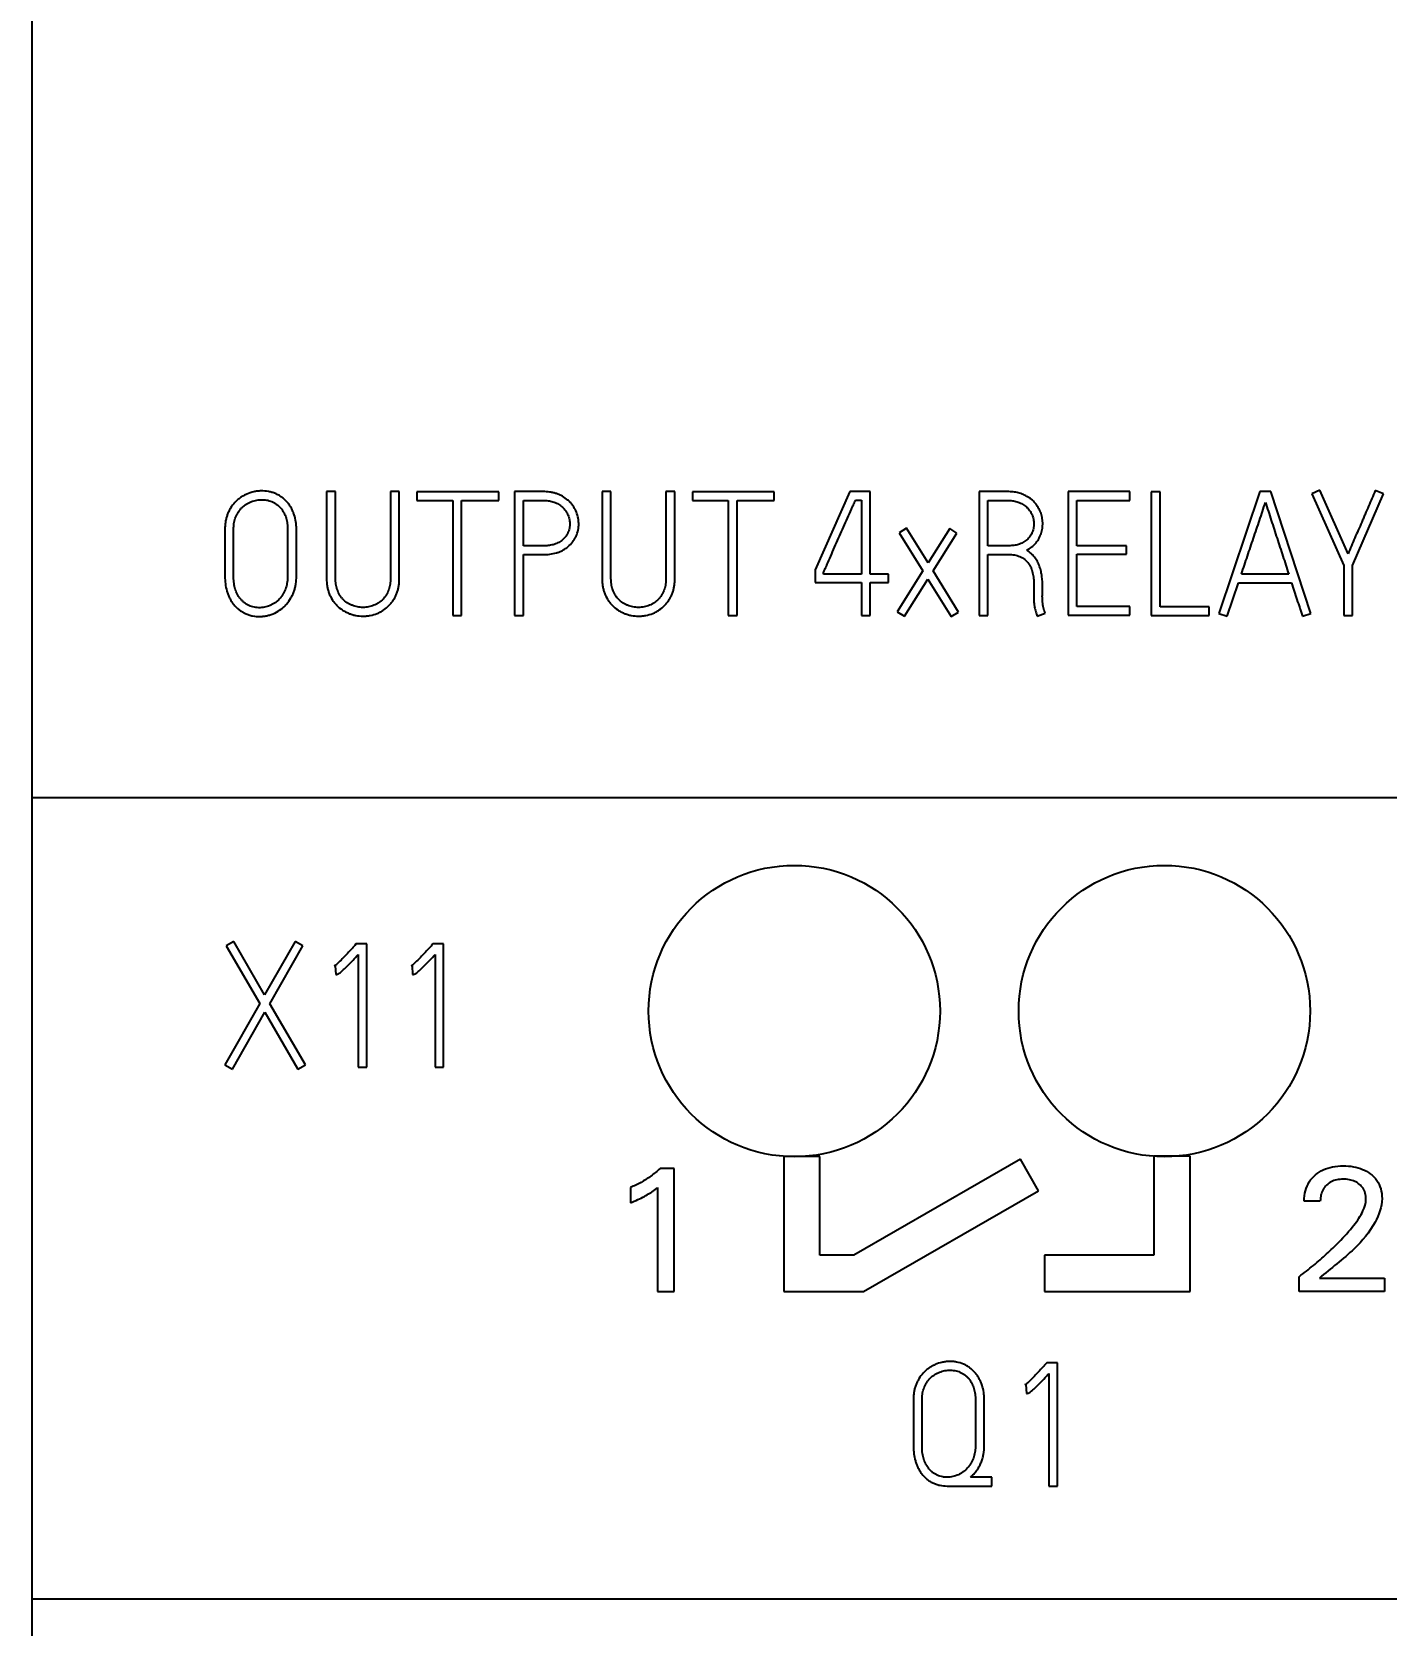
# Model space of a CAD drawing. Extents: x 0 to 420, y 0 to 297.
# Drawn here: x 90.2 to 108.78, y 144.43 to 166.3 of the extents above; entities that cross this region are included whole.
import ezdxf

# ---------------------------------------------------------------- set-up
doc = ezdxf.new("R2010")
doc.units = 0
doc.header["$LTSCALE"] = 23.1
for name, color, linetype in [('10000_FRONT', 7, 'CONTINUOUS'), ('10100_DIM_FRONT', 7, 'CONTINUOUS'), ('10500_FRONT_LABELING', 7, 'CONTINUOUS')]:
    doc.layers.add(name, color=color, linetype=linetype)
doc.styles.get("Standard").update_dxf_attribs({"font": 'txt', "width": 0.8})
doc.dimstyles.new('DIMSTYLE_1', dxfattribs={"dimtxt": 3.5, "dimasz": 3.5, "dimexe": 0.18, "dimexo": 0.0625, "dimgap": 0.09, "dimtad": 1, "dimtxsty": 'STANDARD', "dimcen": 0.09, "dimazin": 3, "dimtp": 0.05, "dimtm": 0.05, "dimtfac": 1, "dimtofl": 0, "dimtmove": 0, "dimatfit": 3, "dimtolj": 1})

# ---------------------------------------------------------------- blocks, each defined once
blk = doc.blocks.new('*D0')
at = {"layer": '10100_DIM_FRONT', "linetype": 'CONTINUOUS'}
for p, q in [((90.196102, 150.275846), (90.196102, 130.275438)), ((161.696102, 150.275846), (161.696102, 130.275438)), ((90.196102, 132.275438), (125.946102, 132.275438)), ((161.696102, 132.275438), (125.946102, 132.275438))]:
    blk.add_line(p, q, dxfattribs=at)
for points in [[(93.696102, 132.775438), (90.196102, 132.275438), (93.696102, 131.775438)], [(158.196102, 131.775438), (161.696102, 132.275438), (158.196102, 132.775438)]]:
    blk.add_solid(points, dxfattribs=at)
at = {"layer": '10100_DIM_FRONT', "linetype": 'CONTINUOUS', "width": 0.660714}
blk.add_text('71,5', height=3.5, dxfattribs=at).set_placement((122.502287, 133.150438))

msp = doc.modelspace()

# ---------------------------------------------------------------- linework, layer by layer
at = {"layer": '10000_FRONT', "color": 7, "linetype": 'CONTINUOUS'}
for p, q in [((90.196, 234.789), (90.196, 144.789)), ((90.196, 155.789), (161.696, 155.789)), ((100.517, 150.861), (100.517, 149.008)), ((101.013, 150.861), (100.517, 150.861)), ((101.013, 149.509), (101.013, 150.861)), ((103.764, 150.826), (101.479, 149.509)), ((104.014, 150.393), (103.764, 150.826)), ((105.594, 150.868), (105.594, 149.508)), ((106.094, 150.868), (105.594, 150.868)), ((106.094, 149.008), (106.094, 150.868)), ((101.612, 149.008), (104.014, 150.393)), ((101.479, 149.509), (101.013, 149.509)), ((104.095, 149.508), (104.095, 149.008)), ((105.594, 149.508), (104.095, 149.508)), ((100.517, 149.008), (101.612, 149.008)), ((104.095, 149.008), (106.094, 149.008)), ((90.196, 144.789), (161.696, 144.789))]:
    msp.add_line(p, q, dxfattribs=at)
for centre in [(100.661, 152.859), (105.741, 152.859)]:
    msp.add_circle(centre, 2, dxfattribs=at)
at = {"layer": '10500_FRONT_LABELING', "color": 7, "linetype": 'CONTINUOUS'}
for p, q in [((94.242, 159.992), (94.242, 158.794)), ((94.363, 159.992), (94.242, 159.992)), ((94.363, 158.794), (94.363, 159.992)), ((95.118, 159.992), (95.118, 158.794)), ((95.239, 159.992), (95.118, 159.992)), ((95.239, 158.794), (95.239, 159.992)), ((95.482, 159.987), (95.482, 159.867)), ((96.604, 159.987), (95.482, 159.987)), ((96.604, 159.867), (96.604, 159.987)), ((96.821, 159.989), (96.821, 158.289)), ((97.216, 159.989), (96.821, 159.989)), ((98.023, 159.992), (98.023, 158.794)), ((98.145, 159.992), (98.023, 159.992)), ((98.145, 158.794), (98.145, 159.992)), ((98.9, 159.992), (98.9, 158.794)), ((99.021, 159.992), (98.9, 159.992)), ((99.021, 158.794), (99.021, 159.992)), ((99.264, 159.987), (99.264, 159.867)), ((100.386, 159.987), (99.264, 159.987)), ((100.386, 159.867), (100.386, 159.987)), ((101.422, 159.989), (100.946, 158.914)), ((101.703, 159.989), (101.422, 159.989)), ((101.703, 158.858), (101.703, 159.989)), ((103.198, 159.989), (103.198, 158.289)), ((103.589, 159.989), (103.198, 159.989)), ((104.419, 159.989), (104.419, 158.294)), ((105.266, 159.989), (104.419, 159.989)), ((105.266, 159.869), (105.266, 159.989)), ((105.56, 159.987), (105.56, 158.289)), ((105.681, 159.987), (105.56, 159.987)), ((105.681, 158.41), (105.681, 159.987)), ((107.053, 159.992), (106.489, 158.315)), ((107.204, 159.992), (107.053, 159.992)), ((107.753, 158.315), (107.204, 159.992)), ((107.875, 160.008), (107.766, 159.959)), ((107.766, 159.959), (108.202, 158.976)), ((108.261, 159.136), (107.875, 160.008)), ((108.323, 158.976), (108.747, 159.959)), ((108.747, 159.959), (108.636, 160.006)), ((95.482, 159.867), (95.973, 159.867)), ((95.973, 159.867), (95.973, 158.289)), ((96.094, 158.289), (96.094, 159.867)), ((96.094, 159.867), (96.604, 159.867)), ((96.942, 159.244), (96.942, 159.869)), ((96.942, 159.869), (97.216, 159.869)), ((99.264, 159.867), (99.755, 159.867)), ((99.755, 159.867), (99.755, 158.289)), ((99.876, 158.289), (99.876, 159.867)), ((99.876, 159.867), (100.386, 159.867)), ((101.5, 159.872), (101.583, 159.872)), ((101.583, 159.872), (101.583, 158.858)), ((103.318, 159.247), (103.318, 159.869)), ((103.318, 159.869), (103.589, 159.869)), ((104.537, 159.247), (104.537, 159.869)), ((104.537, 159.869), (105.266, 159.869)), ((92.846, 159.475), (92.846, 158.827)), ((92.965, 158.827), (92.965, 159.475)), ((93.706, 159.475), (93.706, 158.827)), ((93.827, 158.827), (93.827, 159.475)), ((102.203, 159.487), (102.101, 159.424)), ((102.498, 159.013), (102.203, 159.487)), ((102.795, 159.483), (102.498, 159.013)), ((102.894, 159.419), (102.795, 159.483)), ((97.216, 159.244), (96.942, 159.244)), ((102.101, 159.424), (102.427, 158.902)), ((102.566, 158.902), (102.894, 159.419)), ((103.608, 159.247), (103.318, 159.247)), ((105.221, 159.247), (104.537, 159.247)), ((105.221, 159.129), (105.221, 159.247)), ((96.942, 158.289), (96.942, 159.124)), ((96.942, 159.124), (97.216, 159.124)), ((103.318, 158.289), (103.318, 159.126)), ((103.318, 159.126), (103.603, 159.126)), ((104.537, 158.412), (104.537, 159.129)), ((104.537, 159.129), (105.221, 159.129)), ((100.946, 158.914), (100.946, 158.74)), ((101.064, 158.858), (101.064, 158.888)), ((101.583, 158.858), (101.064, 158.858)), ((101.953, 158.858), (101.703, 158.858)), ((101.953, 158.74), (101.953, 158.858)), ((102.427, 158.902), (102.073, 158.341)), ((102.175, 158.278), (102.495, 158.789)), ((102.495, 158.789), (102.816, 158.273)), ((102.917, 158.334), (102.566, 158.902)), ((107.447, 158.858), (106.798, 158.858)), ((108.202, 158.976), (108.202, 158.287)), ((108.323, 158.287), (108.323, 158.976)), ((100.946, 158.74), (101.583, 158.74)), ((101.583, 158.74), (101.583, 158.289)), ((101.703, 158.289), (101.703, 158.74)), ((101.703, 158.74), (101.953, 158.74)), ((103.95, 158.702), (103.95, 158.554)), ((104.068, 158.631), (104.068, 158.678)), ((106.603, 158.278), (106.758, 158.737)), ((106.758, 158.737), (107.487, 158.737)), ((103.95, 158.554), (103.948, 158.532)), ((105.266, 158.412), (104.537, 158.412)), ((105.266, 158.294), (105.266, 158.412)), ((106.355, 158.41), (105.681, 158.41)), ((106.355, 158.289), (106.355, 158.41)), ((95.973, 158.289), (96.094, 158.289)), ((96.821, 158.289), (96.942, 158.289)), ((99.755, 158.289), (99.876, 158.289)), ((101.583, 158.289), (101.703, 158.289)), ((102.073, 158.341), (102.175, 158.278)), ((102.816, 158.273), (102.917, 158.334)), ((103.198, 158.289), (103.318, 158.289)), ((103.995, 158.278), (104.106, 158.32)), ((104.419, 158.294), (105.266, 158.294)), ((105.56, 158.289), (106.355, 158.289)), ((106.489, 158.315), (106.603, 158.278)), ((107.638, 158.278), (107.753, 158.315)), ((108.202, 158.287), (108.323, 158.287)), ((92.966, 153.815), (92.865, 153.756)), ((92.865, 153.756), (93.325, 152.962)), ((93.391, 153.08), (92.966, 153.815)), ((93.808, 153.815), (93.391, 153.08)), ((93.461, 152.959), (93.914, 153.756)), ((93.914, 153.756), (93.808, 153.815)), ((94.645, 153.78), (94.629, 153.761)), ((94.794, 153.78), (94.645, 153.78)), ((94.794, 152.087), (94.794, 153.78)), ((95.699, 153.78), (95.683, 153.761)), ((95.848, 153.78), (95.699, 153.78)), ((95.848, 152.087), (95.848, 153.78)), ((94.676, 153.634), (94.676, 152.087)), ((95.73, 153.634), (95.73, 152.087)), ((94.346, 153.476), (94.36, 153.481)), ((94.36, 153.481), (94.367, 153.36)), ((95.4, 153.476), (95.414, 153.481)), ((95.414, 153.481), (95.421, 153.36)), ((93.325, 152.962), (92.846, 152.12)), ((93.95, 152.12), (93.461, 152.959)), ((92.95, 152.061), (93.393, 152.842)), ((93.393, 152.842), (93.846, 152.061)), ((92.846, 152.12), (92.95, 152.061)), ((93.846, 152.061), (93.95, 152.12)), ((94.676, 152.087), (94.794, 152.087)), ((95.73, 152.087), (95.848, 152.087)), ((99.011, 150.699), (98.818, 150.699)), ((99.011, 149.009), (99.011, 150.699)), ((98.411, 150.438), (98.411, 150.226)), ((98.783, 150.437), (98.783, 149.009)), ((107.881, 150.25), (107.66, 150.25)), ((107.591, 149.009), (107.591, 149.212)), ((107.868, 149.194), (108.763, 149.194)), ((108.763, 149.194), (108.763, 149.009)), ((98.783, 149.009), (99.011, 149.009)), ((108.763, 149.009), (107.591, 149.009)), ((104.126, 148.03), (104.109, 148.011)), ((104.274, 148.03), (104.126, 148.03)), ((104.156, 147.884), (104.156, 146.337)), ((104.274, 146.337), (104.274, 148.03)), ((103.826, 147.726), (103.84, 147.731)), ((103.84, 147.731), (103.848, 147.61)), ((102.296, 147.525), (102.296, 146.882)), ((102.414, 146.882), (102.414, 147.525)), ((103.147, 147.525), (103.147, 146.896)), ((103.268, 146.896), (103.268, 147.525)), ((102.758, 146.339), (103.371, 146.339)), ((103.371, 146.46), (103.079, 146.46)), ((103.371, 146.339), (103.371, 146.46)), ((104.156, 146.337), (104.274, 146.337))]:
    msp.add_line(p, q, dxfattribs=at)
for points, knots in [([(93.827, 159.475), (93.827, 159.542), (93.819, 159.608), (93.792, 159.688), (93.787, 159.703), (93.773, 159.734), (93.759, 159.764), (93.741, 159.792), (93.722, 159.819), (93.711, 159.832), (93.689, 159.858), (93.677, 159.869), (93.653, 159.892), (93.64, 159.903), (93.62, 159.918), (93.613, 159.922), (93.599, 159.932), (93.592, 159.936), (93.57, 159.948), (93.555, 159.956), (93.524, 159.969), (93.508, 159.974), (93.476, 159.984), (93.46, 159.988), (93.41, 159.997), (93.376, 159.999), (93.326, 159.998), (93.309, 159.997), (93.276, 159.993), (93.259, 159.99), (93.21, 159.979), (93.178, 159.969), (93.14, 159.952), (93.132, 159.949), (93.117, 159.941), (93.109, 159.937), (93.087, 159.925), (93.073, 159.916), (93.046, 159.897), (93.033, 159.887), (93.014, 159.871), (93.007, 159.865), (92.995, 159.854), (92.989, 159.848), (92.96, 159.817), (92.94, 159.791), (92.914, 159.748), (92.906, 159.734), (92.891, 159.703), (92.884, 159.688), (92.873, 159.657), (92.868, 159.641), (92.86, 159.609), (92.856, 159.592), (92.851, 159.559), (92.849, 159.542), (92.847, 159.509), (92.846, 159.492), (92.846, 159.475)], [0, 0, 0, 0, 0.125, 0.125, 0.15625, 0.15625, 0.1875, 0.21875, 0.21875, 0.25, 0.25, 0.28125, 0.28125, 0.3125, 0.3125, 0.328125, 0.328125, 0.34375, 0.34375, 0.375, 0.375, 0.40625, 0.40625, 0.4375, 0.4375, 0.5, 0.5, 0.53125, 0.53125, 0.5625, 0.5625, 0.625, 0.625, 0.640625, 0.640625, 0.65625, 0.65625, 0.6875, 0.6875, 0.71875, 0.71875, 0.734375, 0.734375, 0.75, 0.75, 0.8125, 0.8125, 0.84375, 0.84375, 0.875, 0.875, 0.90625, 0.90625, 0.9375, 0.9375, 0.96875, 0.96875, 1, 1, 1, 1]), ([(97.216, 159.124), (97.247, 159.124), (97.277, 159.126), (97.337, 159.134), (97.366, 159.14), (97.41, 159.153), (97.425, 159.158), (97.453, 159.17), (97.466, 159.176), (97.493, 159.19), (97.506, 159.198), (97.531, 159.215), (97.544, 159.224), (97.579, 159.253), (97.6, 159.275), (97.628, 159.31), (97.637, 159.323), (97.652, 159.349), (97.659, 159.362), (97.678, 159.404), (97.687, 159.433), (97.7, 159.492), (97.702, 159.523), (97.702, 159.568), (97.701, 159.583), (97.697, 159.613), (97.694, 159.628), (97.684, 159.673), (97.674, 159.701), (97.655, 159.743), (97.648, 159.756), (97.633, 159.782), (97.624, 159.795), (97.606, 159.819), (97.597, 159.831), (97.576, 159.853), (97.565, 159.863), (97.53, 159.893), (97.505, 159.91), (97.466, 159.933), (97.452, 159.939), (97.424, 159.952), (97.41, 159.957), (97.381, 159.967), (97.367, 159.971), (97.337, 159.978), (97.322, 159.981), (97.277, 159.988), (97.247, 159.989), (97.216, 159.989)], [0, 0, 0, 0, 0.0625, 0.0625, 0.125, 0.125, 0.15625, 0.15625, 0.1875, 0.1875, 0.21875, 0.21875, 0.25, 0.25, 0.3125, 0.3125, 0.34375, 0.34375, 0.375, 0.375, 0.4375, 0.4375, 0.5, 0.5, 0.53125, 0.53125, 0.5625, 0.5625, 0.625, 0.625, 0.65625, 0.65625, 0.6875, 0.6875, 0.71875, 0.71875, 0.75, 0.75, 0.8125, 0.8125, 0.84375, 0.84375, 0.875, 0.875, 0.90625, 0.90625, 0.9375, 0.9375, 1, 1, 1, 1]), ([(103.851, 159.185), (103.873, 159.197), (103.894, 159.21), (103.923, 159.232), (103.933, 159.239), (103.951, 159.256), (103.96, 159.265), (103.985, 159.292), (103.999, 159.312), (104.017, 159.343), (104.023, 159.354), (104.034, 159.376), (104.038, 159.388), (104.051, 159.422), (104.058, 159.446), (104.065, 159.482), (104.067, 159.494), (104.069, 159.519), (104.07, 159.531), (104.071, 159.567), (104.069, 159.592), (104.063, 159.628), (104.061, 159.64), (104.055, 159.664), (104.052, 159.676), (104.04, 159.71), (104.031, 159.733), (104.013, 159.765), (104.007, 159.776), (103.994, 159.797), (103.987, 159.807), (103.964, 159.836), (103.948, 159.854), (103.92, 159.878), (103.911, 159.886), (103.891, 159.901), (103.881, 159.908), (103.85, 159.928), (103.828, 159.939), (103.794, 159.953), (103.782, 159.958), (103.759, 159.966), (103.724, 159.976), (103.688, 159.983), (103.639, 159.988), (103.614, 159.989), (103.589, 159.989)], [0, 0, 0, 0, 0.0625, 0.0625, 0.09375, 0.09375, 0.125, 0.125, 0.1875, 0.1875, 0.21875, 0.21875, 0.25, 0.25, 0.3125, 0.3125, 0.34375, 0.34375, 0.375, 0.375, 0.4375, 0.4375, 0.46875, 0.46875, 0.5, 0.5, 0.5625, 0.5625, 0.59375, 0.59375, 0.625, 0.625, 0.6875, 0.6875, 0.71875, 0.71875, 0.75, 0.75, 0.8125, 0.8125, 0.84375, 0.84375, 0.875, 0.9375, 0.9375, 1, 1, 1, 1]), ([(108.636, 160.006), (108.605, 159.933), (108.574, 159.861), (108.527, 159.752), (108.512, 159.716), (108.488, 159.661), (108.481, 159.643), (108.465, 159.607), (108.458, 159.589), (108.434, 159.534), (108.418, 159.498), (108.386, 159.426), (108.37, 159.39), (108.339, 159.317), (108.323, 159.281), (108.292, 159.209), (108.276, 159.173), (108.261, 159.136)], [0, 0, 0, 0, 0.25, 0.25, 0.375, 0.375, 0.4375, 0.4375, 0.5, 0.5, 0.625, 0.625, 0.75, 0.75, 0.875, 0.875, 1, 1, 1, 1]), ([(92.965, 159.475), (92.965, 159.501), (92.967, 159.526), (92.974, 159.576), (92.98, 159.601), (92.993, 159.637), (92.998, 159.649), (93.009, 159.672), (93.015, 159.683), (93.034, 159.716), (93.049, 159.737), (93.075, 159.765), (93.084, 159.774), (93.104, 159.791), (93.114, 159.799), (93.134, 159.814), (93.145, 159.821), (93.167, 159.833), (93.179, 159.839), (93.214, 159.855), (93.239, 159.863), (93.276, 159.871), (93.289, 159.874), (93.315, 159.877), (93.327, 159.878), (93.366, 159.879), (93.391, 159.878), (93.429, 159.871), (93.442, 159.869), (93.467, 159.861), (93.491, 159.853), (93.514, 159.841), (93.536, 159.828), (93.547, 159.821), (93.568, 159.806), (93.577, 159.798), (93.596, 159.78), (93.605, 159.771), (93.631, 159.742), (93.645, 159.721), (93.663, 159.687), (93.669, 159.676), (93.678, 159.652), (93.683, 159.639), (93.693, 159.603), (93.698, 159.578), (93.704, 159.527), (93.706, 159.501), (93.706, 159.475)], [0, 0, 0, 0, 0.0625, 0.0625, 0.125, 0.125, 0.15625, 0.15625, 0.1875, 0.1875, 0.25, 0.25, 0.28125, 0.28125, 0.3125, 0.3125, 0.34375, 0.34375, 0.375, 0.375, 0.4375, 0.4375, 0.46875, 0.46875, 0.5, 0.5, 0.5625, 0.5625, 0.59375, 0.59375, 0.625, 0.65625, 0.65625, 0.6875, 0.6875, 0.71875, 0.71875, 0.75, 0.75, 0.8125, 0.8125, 0.84375, 0.84375, 0.875, 0.875, 0.9375, 0.9375, 1, 1, 1, 1]), ([(97.216, 159.869), (97.239, 159.869), (97.261, 159.868), (97.305, 159.862), (97.327, 159.857), (97.37, 159.843), (97.391, 159.834), (97.42, 159.819), (97.43, 159.813), (97.449, 159.8), (97.458, 159.794), (97.484, 159.772), (97.5, 159.757), (97.52, 159.73), (97.527, 159.721), (97.539, 159.702), (97.544, 159.692), (97.559, 159.662), (97.566, 159.641), (97.574, 159.608), (97.576, 159.597), (97.579, 159.575), (97.58, 159.564), (97.581, 159.542), (97.58, 159.531), (97.578, 159.508), (97.576, 159.497), (97.57, 159.464), (97.563, 159.443), (97.549, 159.412), (97.543, 159.402), (97.531, 159.383), (97.525, 159.374), (97.511, 159.357), (97.503, 159.349), (97.487, 159.334), (97.478, 159.326), (97.451, 159.306), (97.432, 159.294), (97.402, 159.28), (97.392, 159.275), (97.371, 159.267), (97.36, 159.264), (97.328, 159.255), (97.306, 159.251), (97.261, 159.245), (97.239, 159.244), (97.216, 159.244)], [0, 0, 0, 0, 0.0625, 0.0625, 0.125, 0.125, 0.1875, 0.1875, 0.21875, 0.21875, 0.25, 0.25, 0.3125, 0.3125, 0.34375, 0.34375, 0.375, 0.375, 0.4375, 0.4375, 0.46875, 0.46875, 0.5, 0.5, 0.53125, 0.53125, 0.5625, 0.5625, 0.625, 0.625, 0.65625, 0.65625, 0.6875, 0.6875, 0.71875, 0.71875, 0.75, 0.75, 0.8125, 0.8125, 0.84375, 0.84375, 0.875, 0.875, 0.9375, 0.9375, 1, 1, 1, 1]), ([(101.064, 158.888), (101.069, 158.898), (101.073, 158.909), (101.083, 158.929), (101.087, 158.939), (101.101, 158.97), (101.11, 158.99), (101.138, 159.052), (101.156, 159.093), (101.192, 159.175), (101.21, 159.216), (101.247, 159.298), (101.265, 159.338), (101.302, 159.42), (101.32, 159.461), (101.356, 159.543), (101.374, 159.584), (101.41, 159.666), (101.428, 159.707), (101.455, 159.769), (101.464, 159.789), (101.482, 159.83), (101.491, 159.851), (101.5, 159.872)], [0, 0, 0, 0, 0.03125, 0.03125, 0.0625, 0.0625, 0.125, 0.125, 0.25, 0.25, 0.375, 0.375, 0.5, 0.5, 0.625, 0.625, 0.75, 0.75, 0.875, 0.875, 0.9375, 0.9375, 1, 1, 1, 1]), ([(103.589, 159.869), (103.611, 159.869), (103.633, 159.868), (103.676, 159.862), (103.698, 159.858), (103.74, 159.844), (103.76, 159.835), (103.798, 159.815), (103.817, 159.803), (103.843, 159.783), (103.851, 159.776), (103.867, 159.76), (103.882, 159.744), (103.895, 159.727), (103.907, 159.708), (103.912, 159.699), (103.927, 159.669), (103.934, 159.649), (103.943, 159.617), (103.945, 159.606), (103.948, 159.584), (103.949, 159.574), (103.95, 159.552), (103.95, 159.541), (103.949, 159.519), (103.948, 159.508), (103.942, 159.476), (103.937, 159.454), (103.925, 159.424), (103.92, 159.414), (103.91, 159.394), (103.904, 159.385), (103.885, 159.359), (103.87, 159.342), (103.837, 159.313), (103.818, 159.301), (103.789, 159.286), (103.779, 159.281), (103.759, 159.272), (103.749, 159.268), (103.718, 159.258), (103.696, 159.254), (103.652, 159.248), (103.63, 159.247), (103.608, 159.247)], [0, 0, 0, 0, 0.0625, 0.0625, 0.125, 0.125, 0.1875, 0.1875, 0.25, 0.25, 0.28125, 0.28125, 0.3125, 0.34375, 0.34375, 0.375, 0.375, 0.4375, 0.4375, 0.46875, 0.46875, 0.5, 0.5, 0.53125, 0.53125, 0.5625, 0.5625, 0.625, 0.625, 0.65625, 0.65625, 0.6875, 0.6875, 0.75, 0.75, 0.8125, 0.8125, 0.84375, 0.84375, 0.875, 0.875, 0.9375, 0.9375, 1, 1, 1, 1]), ([(106.798, 158.858), (106.826, 158.94), (106.853, 159.022), (106.908, 159.186), (106.935, 159.267), (106.991, 159.431), (107.019, 159.513), (107.06, 159.636), (107.074, 159.677), (107.101, 159.759), (107.115, 159.8), (107.128, 159.841)], [0, 0, 0, 0, 0.25, 0.25, 0.5, 0.5, 0.75, 0.75, 0.875, 0.875, 1, 1, 1, 1]), ([(107.128, 159.841), (107.142, 159.8), (107.155, 159.759), (107.181, 159.677), (107.194, 159.636), (107.234, 159.513), (107.26, 159.431), (107.314, 159.267), (107.341, 159.185), (107.394, 159.022), (107.421, 158.94), (107.447, 158.858)], [0, 0, 0, 0, 0.125, 0.125, 0.25, 0.25, 0.5, 0.5, 0.75, 0.75, 1, 1, 1, 1]), ([(103.603, 159.126), (103.63, 159.126), (103.656, 159.125), (103.694, 159.118), (103.707, 159.115), (103.732, 159.108), (103.744, 159.103), (103.78, 159.088), (103.803, 159.075), (103.828, 159.054), (103.834, 159.05), (103.843, 159.041), (103.848, 159.036), (103.861, 159.022), (103.869, 159.012), (103.884, 158.991), (103.891, 158.979), (103.904, 158.956), (103.909, 158.945), (103.919, 158.92), (103.923, 158.908), (103.93, 158.883), (103.933, 158.87), (103.941, 158.832), (103.945, 158.806), (103.949, 158.754), (103.95, 158.728), (103.95, 158.702)], [0, 0, 0, 0, 0.125, 0.125, 0.1875, 0.1875, 0.25, 0.25, 0.375, 0.375, 0.40625, 0.40625, 0.4375, 0.4375, 0.5, 0.5, 0.5625, 0.5625, 0.625, 0.625, 0.6875, 0.6875, 0.75, 0.75, 0.875, 0.875, 1, 1, 1, 1]), ([(104.068, 158.678), (104.068, 158.727), (104.066, 158.775), (104.057, 158.847), (104.053, 158.871), (104.042, 158.917), (104.036, 158.94), (104.023, 158.974), (104.019, 158.985), (104.009, 159.007), (104.003, 159.018), (103.986, 159.05), (103.972, 159.07), (103.95, 159.098), (103.943, 159.107), (103.926, 159.125), (103.918, 159.134), (103.891, 159.159), (103.872, 159.173), (103.851, 159.185)], [0, 0, 0, 0, 0.25, 0.25, 0.375, 0.375, 0.5, 0.5, 0.5625, 0.5625, 0.625, 0.625, 0.75, 0.75, 0.8125, 0.8125, 0.875, 0.875, 1, 1, 1, 1]), ([(92.846, 158.827), (92.846, 158.792), (92.848, 158.758), (92.856, 158.69), (92.863, 158.657), (92.877, 158.607), (92.883, 158.59), (92.895, 158.558), (92.902, 158.543), (92.918, 158.512), (92.926, 158.497), (92.945, 158.468), (92.955, 158.454), (92.988, 158.414), (93.012, 158.39), (93.046, 158.363), (93.053, 158.358), (93.067, 158.348), (93.074, 158.344), (93.096, 158.33), (93.127, 158.314), (93.159, 158.302), (93.184, 158.294), (93.192, 158.291), (93.209, 158.287), (93.217, 158.285), (93.26, 158.277), (93.294, 158.275), (93.346, 158.276), (93.364, 158.277), (93.398, 158.282), (93.415, 158.285), (93.448, 158.293), (93.465, 158.297), (93.489, 158.306), (93.498, 158.309), (93.514, 158.315), (93.522, 158.319), (93.561, 158.337), (93.59, 158.354), (93.631, 158.386), (93.644, 158.397), (93.67, 158.421), (93.681, 158.433), (93.715, 158.472), (93.735, 158.5), (93.761, 158.545), (93.769, 158.561), (93.783, 158.592), (93.79, 158.608), (93.801, 158.64), (93.806, 158.656), (93.814, 158.69), (93.817, 158.707), (93.825, 158.758), (93.827, 158.792), (93.827, 158.827)], [0, 0, 0, 0, 0.0625, 0.0625, 0.125, 0.125, 0.15625, 0.15625, 0.1875, 0.1875, 0.21875, 0.21875, 0.25, 0.25, 0.3125, 0.3125, 0.328125, 0.328125, 0.34375, 0.34375, 0.375, 0.40625, 0.40625, 0.421875, 0.421875, 0.4375, 0.4375, 0.5, 0.5, 0.53125, 0.53125, 0.5625, 0.5625, 0.59375, 0.59375, 0.609375, 0.609375, 0.625, 0.625, 0.6875, 0.6875, 0.71875, 0.71875, 0.75, 0.75, 0.8125, 0.8125, 0.84375, 0.84375, 0.875, 0.875, 0.90625, 0.90625, 0.9375, 0.9375, 1, 1, 1, 1]), ([(93.706, 158.827), (93.706, 158.8), (93.704, 158.774), (93.699, 158.735), (93.697, 158.722), (93.691, 158.696), (93.687, 158.683), (93.675, 158.645), (93.664, 158.62), (93.645, 158.586), (93.639, 158.574), (93.624, 158.552), (93.616, 158.541), (93.591, 158.51), (93.572, 158.492), (93.541, 158.467), (93.53, 158.459), (93.507, 158.445), (93.495, 158.439), (93.459, 158.422), (93.434, 158.413), (93.395, 158.403), (93.382, 158.401), (93.356, 158.397), (93.343, 158.396), (93.316, 158.395), (93.303, 158.396), (93.276, 158.397), (93.263, 158.399), (93.224, 158.406), (93.198, 158.414), (93.162, 158.431), (93.15, 158.438), (93.128, 158.452), (93.117, 158.46), (93.097, 158.477), (93.087, 158.486), (93.069, 158.506), (93.051, 158.526), (93.036, 158.548), (93.022, 158.571), (93.016, 158.582), (92.999, 158.618), (92.99, 158.643), (92.98, 158.682), (92.977, 158.695), (92.973, 158.721), (92.971, 158.734), (92.966, 158.774), (92.965, 158.8), (92.965, 158.827)], [0, 0, 0, 0, 0.0625, 0.0625, 0.09375, 0.09375, 0.125, 0.125, 0.1875, 0.1875, 0.21875, 0.21875, 0.25, 0.25, 0.3125, 0.3125, 0.34375, 0.34375, 0.375, 0.375, 0.4375, 0.4375, 0.46875, 0.46875, 0.5, 0.5, 0.53125, 0.53125, 0.5625, 0.5625, 0.625, 0.625, 0.65625, 0.65625, 0.6875, 0.6875, 0.71875, 0.71875, 0.75, 0.78125, 0.78125, 0.8125, 0.8125, 0.875, 0.875, 0.90625, 0.90625, 0.9375, 0.9375, 1, 1, 1, 1]), ([(94.242, 158.794), (94.242, 158.76), (94.244, 158.727), (94.251, 158.678), (94.255, 158.662), (94.261, 158.638), (94.263, 158.63), (94.268, 158.613), (94.271, 158.606), (94.285, 158.566), (94.3, 158.537), (94.327, 158.494), (94.336, 158.481), (94.357, 158.454), (94.368, 158.442), (94.403, 158.406), (94.428, 158.384), (94.463, 158.361), (94.47, 158.357), (94.485, 158.348), (94.492, 158.344), (94.514, 158.332), (94.53, 158.325), (94.56, 158.312), (94.576, 158.307), (94.608, 158.297), (94.625, 158.293), (94.674, 158.283), (94.707, 158.28), (94.757, 158.28), (94.774, 158.281), (94.807, 158.284), (94.824, 158.286), (94.874, 158.296), (94.905, 158.305), (94.944, 158.321), (94.952, 158.324), (94.967, 158.331), (94.975, 158.335), (94.997, 158.347), (95.011, 158.355), (95.053, 158.383), (95.078, 158.405), (95.107, 158.435), (95.113, 158.441), (95.124, 158.454), (95.129, 158.46), (95.145, 158.48), (95.154, 158.494), (95.172, 158.522), (95.18, 158.536), (95.195, 158.566), (95.201, 158.582), (95.213, 158.613), (95.218, 158.629), (95.226, 158.661), (95.23, 158.677), (95.235, 158.71), (95.236, 158.727), (95.239, 158.76), (95.239, 158.777), (95.239, 158.794)], [0, 0, 0, 0, 0.0625, 0.0625, 0.09375, 0.09375, 0.109375, 0.109375, 0.125, 0.125, 0.1875, 0.1875, 0.21875, 0.21875, 0.25, 0.25, 0.3125, 0.3125, 0.328125, 0.328125, 0.34375, 0.34375, 0.375, 0.375, 0.40625, 0.40625, 0.4375, 0.4375, 0.5, 0.5, 0.53125, 0.53125, 0.5625, 0.5625, 0.625, 0.625, 0.640625, 0.640625, 0.65625, 0.65625, 0.6875, 0.6875, 0.75, 0.75, 0.765625, 0.765625, 0.78125, 0.78125, 0.8125, 0.8125, 0.84375, 0.84375, 0.875, 0.875, 0.90625, 0.90625, 0.9375, 0.9375, 0.96875, 0.96875, 1, 1, 1, 1]), ([(95.118, 158.794), (95.118, 158.768), (95.116, 158.743), (95.109, 158.693), (95.104, 158.669), (95.091, 158.633), (95.086, 158.621), (95.075, 158.598), (95.069, 158.587), (95.056, 158.565), (95.049, 158.554), (95.034, 158.534), (95.025, 158.524), (94.999, 158.496), (94.98, 158.479), (94.948, 158.458), (94.937, 158.451), (94.914, 158.439), (94.903, 158.434), (94.867, 158.42), (94.842, 158.413), (94.792, 158.403), (94.766, 158.4), (94.728, 158.4), (94.716, 158.401), (94.69, 158.403), (94.677, 158.405), (94.64, 158.413), (94.615, 158.419), (94.58, 158.433), (94.568, 158.439), (94.545, 158.451), (94.534, 158.457), (94.502, 158.478), (94.483, 158.495), (94.457, 158.523), (94.448, 158.532), (94.433, 158.553), (94.426, 158.563), (94.413, 158.585), (94.407, 158.596), (94.396, 158.62), (94.391, 158.631), (94.378, 158.668), (94.372, 158.692), (94.367, 158.73), (94.365, 158.743), (94.363, 158.768), (94.363, 158.781), (94.363, 158.794)], [0, 0, 0, 0, 0.0625, 0.0625, 0.125, 0.125, 0.15625, 0.15625, 0.1875, 0.1875, 0.21875, 0.21875, 0.25, 0.25, 0.3125, 0.3125, 0.34375, 0.34375, 0.375, 0.375, 0.4375, 0.4375, 0.5, 0.5, 0.53125, 0.53125, 0.5625, 0.5625, 0.625, 0.625, 0.65625, 0.65625, 0.6875, 0.6875, 0.75, 0.75, 0.78125, 0.78125, 0.8125, 0.8125, 0.84375, 0.84375, 0.875, 0.875, 0.9375, 0.9375, 0.96875, 0.96875, 1, 1, 1, 1]), ([(98.023, 158.794), (98.023, 158.76), (98.026, 158.727), (98.033, 158.678), (98.036, 158.662), (98.042, 158.638), (98.045, 158.63), (98.05, 158.613), (98.053, 158.606), (98.067, 158.566), (98.082, 158.537), (98.108, 158.494), (98.118, 158.481), (98.138, 158.454), (98.149, 158.442), (98.185, 158.406), (98.21, 158.384), (98.245, 158.361), (98.252, 158.357), (98.266, 158.348), (98.274, 158.344), (98.296, 158.332), (98.311, 158.325), (98.342, 158.312), (98.358, 158.307), (98.39, 158.297), (98.406, 158.293), (98.456, 158.283), (98.489, 158.28), (98.539, 158.28), (98.556, 158.281), (98.589, 158.284), (98.606, 158.286), (98.655, 158.296), (98.687, 158.305), (98.726, 158.321), (98.734, 158.324), (98.749, 158.331), (98.756, 158.335), (98.779, 158.347), (98.793, 158.355), (98.834, 158.383), (98.86, 158.405), (98.889, 158.435), (98.895, 158.441), (98.906, 158.454), (98.911, 158.46), (98.926, 158.48), (98.936, 158.494), (98.953, 158.522), (98.962, 158.536), (98.976, 158.566), (98.983, 158.582), (98.995, 158.613), (99, 158.629), (99.008, 158.661), (99.011, 158.677), (99.016, 158.71), (99.018, 158.727), (99.021, 158.76), (99.021, 158.777), (99.021, 158.794)], [0, 0, 0, 0, 0.0625, 0.0625, 0.09375, 0.09375, 0.109375, 0.109375, 0.125, 0.125, 0.1875, 0.1875, 0.21875, 0.21875, 0.25, 0.25, 0.3125, 0.3125, 0.328125, 0.328125, 0.34375, 0.34375, 0.375, 0.375, 0.40625, 0.40625, 0.4375, 0.4375, 0.5, 0.5, 0.53125, 0.53125, 0.5625, 0.5625, 0.625, 0.625, 0.640625, 0.640625, 0.65625, 0.65625, 0.6875, 0.6875, 0.75, 0.75, 0.765625, 0.765625, 0.78125, 0.78125, 0.8125, 0.8125, 0.84375, 0.84375, 0.875, 0.875, 0.90625, 0.90625, 0.9375, 0.9375, 0.96875, 0.96875, 1, 1, 1, 1]), ([(98.9, 158.794), (98.9, 158.768), (98.898, 158.743), (98.891, 158.693), (98.885, 158.669), (98.873, 158.633), (98.868, 158.621), (98.857, 158.598), (98.851, 158.587), (98.838, 158.565), (98.831, 158.554), (98.815, 158.534), (98.807, 158.524), (98.781, 158.496), (98.761, 158.479), (98.73, 158.458), (98.719, 158.451), (98.696, 158.439), (98.684, 158.434), (98.649, 158.42), (98.624, 158.413), (98.574, 158.403), (98.548, 158.4), (98.51, 158.4), (98.497, 158.401), (98.472, 158.403), (98.459, 158.405), (98.421, 158.413), (98.397, 158.419), (98.361, 158.433), (98.349, 158.439), (98.327, 158.451), (98.316, 158.457), (98.284, 158.478), (98.265, 158.495), (98.238, 158.523), (98.23, 158.532), (98.215, 158.553), (98.208, 158.563), (98.194, 158.585), (98.188, 158.596), (98.177, 158.62), (98.172, 158.631), (98.16, 158.668), (98.154, 158.692), (98.148, 158.73), (98.147, 158.743), (98.145, 158.768), (98.145, 158.781), (98.145, 158.794)], [0, 0, 0, 0, 0.0625, 0.0625, 0.125, 0.125, 0.15625, 0.15625, 0.1875, 0.1875, 0.21875, 0.21875, 0.25, 0.25, 0.3125, 0.3125, 0.34375, 0.34375, 0.375, 0.375, 0.4375, 0.4375, 0.5, 0.5, 0.53125, 0.53125, 0.5625, 0.5625, 0.625, 0.625, 0.65625, 0.65625, 0.6875, 0.6875, 0.75, 0.75, 0.78125, 0.78125, 0.8125, 0.8125, 0.84375, 0.84375, 0.875, 0.875, 0.9375, 0.9375, 0.96875, 0.96875, 1, 1, 1, 1]), ([(104.106, 158.32), (104.096, 158.345), (104.088, 158.37), (104.078, 158.408), (104.076, 158.421), (104.072, 158.447), (104.071, 158.46), (104.068, 158.487), (104.067, 158.5), (104.066, 158.526), (104.066, 158.539), (104.065, 158.559), (104.066, 158.566), (104.066, 158.579), (104.065, 158.585), (104.066, 158.598), (104.066, 158.605), (104.066, 158.618), (104.067, 158.625), (104.068, 158.631)], [0, 0, 0, 0, 0.25, 0.25, 0.375, 0.375, 0.5, 0.5, 0.625, 0.625, 0.75, 0.75, 0.8125, 0.8125, 0.875, 0.875, 0.9375, 0.9375, 1, 1, 1, 1]), ([(107.487, 158.737), (107.499, 158.699), (107.511, 158.66), (107.535, 158.584), (107.548, 158.545), (107.573, 158.469), (107.586, 158.431), (107.606, 158.373), (107.613, 158.354), (107.626, 158.316), (107.632, 158.297), (107.638, 158.278)], [0, 0, 0, 0, 0.25, 0.25, 0.5, 0.5, 0.75, 0.75, 0.875, 0.875, 1, 1, 1, 1]), ([(103.948, 158.532), (103.948, 158.511), (103.949, 158.489), (103.953, 158.446), (103.956, 158.424), (103.964, 158.382), (103.969, 158.361), (103.981, 158.319), (103.988, 158.298), (103.995, 158.278)], [0, 0, 0, 0, 0.25, 0.25, 0.5, 0.5, 0.75, 0.75, 1, 1, 1, 1]), ([(94.629, 153.761), (94.618, 153.749), (94.606, 153.736), (94.584, 153.712), (94.572, 153.699), (94.538, 153.662), (94.515, 153.638), (94.469, 153.589), (94.446, 153.565), (94.41, 153.53), (94.398, 153.518), (94.379, 153.502), (94.372, 153.496), (94.359, 153.486), (94.353, 153.48), (94.346, 153.476)], [0, 0, 0, 0, 0.125, 0.125, 0.25, 0.25, 0.5, 0.5, 0.75, 0.75, 0.875, 0.875, 0.9375, 0.9375, 1, 1, 1, 1]), ([(95.683, 153.761), (95.672, 153.749), (95.66, 153.736), (95.638, 153.712), (95.626, 153.699), (95.592, 153.662), (95.569, 153.638), (95.523, 153.589), (95.5, 153.565), (95.464, 153.53), (95.452, 153.518), (95.433, 153.502), (95.426, 153.496), (95.413, 153.486), (95.407, 153.48), (95.4, 153.476)], [0, 0, 0, 0, 0.125, 0.125, 0.25, 0.25, 0.5, 0.5, 0.75, 0.75, 0.875, 0.875, 0.9375, 0.9375, 1, 1, 1, 1]), ([(94.367, 153.36), (94.371, 153.36), (94.376, 153.361), (94.384, 153.363), (94.389, 153.364), (94.397, 153.367), (94.401, 153.369), (94.408, 153.373), (94.412, 153.376), (94.423, 153.383), (94.43, 153.388), (94.443, 153.399), (94.45, 153.405), (94.469, 153.422), (94.482, 153.434), (94.507, 153.458), (94.52, 153.47), (94.556, 153.507), (94.58, 153.532), (94.628, 153.583), (94.652, 153.608), (94.676, 153.634)], [0, 0, 0, 0, 0.03125, 0.03125, 0.0625, 0.0625, 0.09375, 0.09375, 0.125, 0.125, 0.1875, 0.1875, 0.25, 0.25, 0.375, 0.375, 0.5, 0.5, 0.75, 0.75, 1, 1, 1, 1]), ([(95.421, 153.36), (95.425, 153.36), (95.43, 153.361), (95.438, 153.363), (95.442, 153.364), (95.451, 153.367), (95.455, 153.369), (95.462, 153.373), (95.466, 153.376), (95.477, 153.383), (95.484, 153.388), (95.497, 153.399), (95.504, 153.405), (95.523, 153.422), (95.536, 153.434), (95.561, 153.458), (95.573, 153.47), (95.61, 153.507), (95.634, 153.532), (95.682, 153.583), (95.706, 153.608), (95.73, 153.634)], [0, 0, 0, 0, 0.03125, 0.03125, 0.0625, 0.0625, 0.09375, 0.09375, 0.125, 0.125, 0.1875, 0.1875, 0.25, 0.25, 0.375, 0.375, 0.5, 0.5, 0.75, 0.75, 1, 1, 1, 1]), ([(98.818, 150.699), (98.779, 150.661), (98.696, 150.591), (98.559, 150.503), (98.461, 150.457), (98.411, 150.438)], [0, 0, 0, 0, 0.335376, 0.666733, 1, 1, 1, 1]), ([(107.66, 150.25), (107.66, 150.297), (107.67, 150.39), (107.723, 150.517), (107.81, 150.615), (107.921, 150.686), (108.051, 150.727), (108.193, 150.738), (108.333, 150.727), (108.461, 150.692), (108.572, 150.629), (108.662, 150.539), (108.718, 150.418), (108.742, 150.216), (108.632, 149.908), (108.322, 149.544), (108.023, 149.325), (107.868, 149.194)], [0, 0, 0, 0, 0.047634, 0.090966, 0.134024, 0.175852, 0.219839, 0.26854, 0.316048, 0.358805, 0.398874, 0.441275, 0.482994, 0.528552, 0.640457, 0.793497, 1, 1, 1, 1]), ([(107.591, 149.212), (107.657, 149.263), (107.785, 149.364), (107.967, 149.523), (108.156, 149.704), (108.331, 149.896), (108.465, 150.09), (108.515, 150.247), (108.502, 150.355), (108.471, 150.429), (108.419, 150.485), (108.354, 150.524), (108.277, 150.547), (108.193, 150.553), (108.108, 150.546), (108.03, 150.519), (107.965, 150.473), (107.915, 150.411), (107.886, 150.335), (107.881, 150.279), (107.881, 150.25)], [0, 0, 0, 0, 0.104116, 0.205085, 0.303144, 0.433178, 0.529839, 0.598022, 0.633057, 0.664801, 0.696393, 0.726886, 0.759247, 0.795227, 0.832181, 0.865789, 0.898315, 0.930542, 0.963549, 1, 1, 1, 1]), ([(98.411, 150.226), (98.446, 150.24), (98.512, 150.267), (98.602, 150.311), (98.667, 150.35), (98.713, 150.382), (98.748, 150.408), (98.771, 150.427), (98.783, 150.437)], [0, 0, 0, 0, 0.263331, 0.496838, 0.701719, 0.791454, 0.890837, 1, 1, 1, 1]), ([(103.268, 147.525), (103.268, 147.592), (103.259, 147.657), (103.234, 147.737), (103.228, 147.752), (103.215, 147.783), (103.207, 147.798), (103.192, 147.827), (103.183, 147.841), (103.169, 147.861), (103.164, 147.868), (103.154, 147.881), (103.148, 147.888), (103.121, 147.92), (103.097, 147.942), (103.057, 147.972), (103.043, 147.981), (103.014, 147.998), (102.999, 148.005), (102.953, 148.025), (102.921, 148.035), (102.871, 148.044), (102.855, 148.046), (102.821, 148.049), (102.805, 148.049), (102.771, 148.048), (102.754, 148.047), (102.721, 148.043), (102.704, 148.04), (102.656, 148.029), (102.624, 148.019), (102.586, 148.002), (102.578, 147.998), (102.563, 147.99), (102.556, 147.987), (102.534, 147.974), (102.52, 147.965), (102.493, 147.946), (102.48, 147.936), (102.461, 147.92), (102.455, 147.914), (102.442, 147.902), (102.437, 147.896), (102.408, 147.866), (102.388, 147.839), (102.363, 147.797), (102.355, 147.782), (102.34, 147.752), (102.334, 147.737), (102.322, 147.706), (102.317, 147.69), (102.309, 147.658), (102.306, 147.642), (102.301, 147.609), (102.299, 147.592), (102.297, 147.559), (102.296, 147.542), (102.296, 147.525)], [0, 0, 0, 0, 0.125, 0.125, 0.15625, 0.15625, 0.1875, 0.1875, 0.21875, 0.21875, 0.234375, 0.234375, 0.25, 0.25, 0.3125, 0.3125, 0.34375, 0.34375, 0.375, 0.375, 0.4375, 0.4375, 0.46875, 0.46875, 0.5, 0.5, 0.53125, 0.53125, 0.5625, 0.5625, 0.625, 0.625, 0.640625, 0.640625, 0.65625, 0.65625, 0.6875, 0.6875, 0.71875, 0.71875, 0.734375, 0.734375, 0.75, 0.75, 0.8125, 0.8125, 0.84375, 0.84375, 0.875, 0.875, 0.90625, 0.90625, 0.9375, 0.9375, 0.96875, 0.96875, 1, 1, 1, 1]), ([(102.414, 147.525), (102.414, 147.551), (102.416, 147.576), (102.423, 147.626), (102.429, 147.651), (102.441, 147.687), (102.446, 147.699), (102.457, 147.722), (102.463, 147.733), (102.476, 147.755), (102.483, 147.765), (102.497, 147.786), (102.506, 147.796), (102.531, 147.825), (102.55, 147.841), (102.581, 147.864), (102.592, 147.871), (102.614, 147.883), (102.626, 147.889), (102.661, 147.905), (102.685, 147.913), (102.723, 147.921), (102.735, 147.924), (102.761, 147.927), (102.773, 147.928), (102.799, 147.929), (102.812, 147.929), (102.837, 147.927), (102.85, 147.925), (102.888, 147.919), (102.912, 147.912), (102.947, 147.897), (102.959, 147.891), (102.981, 147.878), (102.992, 147.871), (103.012, 147.856), (103.022, 147.847), (103.04, 147.83), (103.049, 147.82), (103.073, 147.791), (103.087, 147.769), (103.104, 147.735), (103.11, 147.724), (103.119, 147.7), (103.123, 147.688), (103.134, 147.652), (103.139, 147.627), (103.146, 147.577), (103.147, 147.551), (103.147, 147.525)], [0, 0, 0, 0, 0.0625, 0.0625, 0.125, 0.125, 0.15625, 0.15625, 0.1875, 0.1875, 0.21875, 0.21875, 0.25, 0.25, 0.3125, 0.3125, 0.34375, 0.34375, 0.375, 0.375, 0.4375, 0.4375, 0.46875, 0.46875, 0.5, 0.5, 0.53125, 0.53125, 0.5625, 0.5625, 0.625, 0.625, 0.65625, 0.65625, 0.6875, 0.6875, 0.71875, 0.71875, 0.75, 0.75, 0.8125, 0.8125, 0.84375, 0.84375, 0.875, 0.875, 0.9375, 0.9375, 1, 1, 1, 1]), ([(104.109, 148.011), (104.098, 147.999), (104.087, 147.986), (104.064, 147.962), (104.053, 147.949), (104.019, 147.912), (103.996, 147.888), (103.95, 147.839), (103.927, 147.815), (103.89, 147.78), (103.878, 147.768), (103.859, 147.752), (103.853, 147.746), (103.84, 147.736), (103.833, 147.73), (103.826, 147.726)], [0, 0, 0, 0, 0.125, 0.125, 0.25, 0.25, 0.5, 0.5, 0.75, 0.75, 0.875, 0.875, 0.9375, 0.9375, 1, 1, 1, 1]), ([(103.848, 147.61), (103.852, 147.61), (103.856, 147.611), (103.865, 147.613), (103.869, 147.614), (103.877, 147.617), (103.881, 147.619), (103.889, 147.623), (103.893, 147.626), (103.903, 147.633), (103.91, 147.638), (103.924, 147.649), (103.93, 147.655), (103.95, 147.672), (103.963, 147.684), (103.988, 147.708), (104, 147.72), (104.037, 147.757), (104.061, 147.782), (104.109, 147.833), (104.133, 147.858), (104.156, 147.884)], [0, 0, 0, 0, 0.03125, 0.03125, 0.0625, 0.0625, 0.09375, 0.09375, 0.125, 0.125, 0.1875, 0.1875, 0.25, 0.25, 0.375, 0.375, 0.5, 0.5, 0.75, 0.75, 1, 1, 1, 1]), ([(102.296, 146.882), (102.296, 146.815), (102.304, 146.749), (102.327, 146.669), (102.333, 146.654), (102.345, 146.623), (102.351, 146.607), (102.366, 146.578), (102.374, 146.563), (102.386, 146.542), (102.391, 146.535), (102.4, 146.521), (102.405, 146.514), (102.43, 146.481), (102.453, 146.456), (102.492, 146.424), (102.505, 146.414), (102.534, 146.397), (102.563, 146.38), (102.594, 146.368), (102.626, 146.357), (102.642, 146.353), (102.691, 146.343), (102.724, 146.339), (102.758, 146.339)], [0, 0, 0, 0, 0.25, 0.25, 0.3125, 0.3125, 0.375, 0.375, 0.4375, 0.4375, 0.46875, 0.46875, 0.5, 0.5, 0.625, 0.625, 0.6875, 0.6875, 0.75, 0.8125, 0.8125, 0.875, 0.875, 1, 1, 1, 1]), ([(103.147, 146.896), (103.147, 146.869), (103.146, 146.843), (103.14, 146.804), (103.138, 146.792), (103.132, 146.766), (103.129, 146.753), (103.117, 146.715), (103.107, 146.691), (103.088, 146.656), (103.082, 146.645), (103.067, 146.623), (103.06, 146.612), (103.035, 146.581), (103.017, 146.562), (102.986, 146.537), (102.976, 146.53), (102.953, 146.515), (102.942, 146.508), (102.907, 146.49), (102.882, 146.48), (102.844, 146.47), (102.831, 146.467), (102.805, 146.462), (102.791, 146.461), (102.765, 146.46), (102.752, 146.459), (102.732, 146.46), (102.726, 146.461), (102.712, 146.462), (102.706, 146.463), (102.673, 146.469), (102.641, 146.478), (102.612, 146.492), (102.6, 146.498), (102.594, 146.501), (102.577, 146.512), (102.556, 146.527), (102.536, 146.545), (102.518, 146.564), (102.509, 146.574), (102.485, 146.605), (102.471, 146.628), (102.454, 146.663), (102.449, 146.676), (102.44, 146.7), (102.436, 146.713), (102.426, 146.751), (102.421, 146.777), (102.415, 146.829), (102.414, 146.855), (102.414, 146.882)], [0, 0, 0, 0, 0.0625, 0.0625, 0.09375, 0.09375, 0.125, 0.125, 0.1875, 0.1875, 0.21875, 0.21875, 0.25, 0.25, 0.3125, 0.3125, 0.34375, 0.34375, 0.375, 0.375, 0.4375, 0.4375, 0.46875, 0.46875, 0.5, 0.5, 0.53125, 0.53125, 0.546875, 0.546875, 0.5625, 0.5625, 0.625, 0.640625, 0.640625, 0.65625, 0.65625, 0.6875, 0.71875, 0.71875, 0.75, 0.75, 0.8125, 0.8125, 0.84375, 0.84375, 0.875, 0.875, 0.9375, 0.9375, 1, 1, 1, 1]), ([(103.079, 146.46), (103.095, 146.473), (103.11, 146.487), (103.137, 146.517), (103.15, 146.533), (103.168, 146.558), (103.174, 146.566), (103.185, 146.583), (103.19, 146.592), (103.206, 146.619), (103.215, 146.637), (103.231, 146.675), (103.238, 146.694), (103.249, 146.733), (103.254, 146.753), (103.265, 146.814), (103.268, 146.855), (103.268, 146.896)], [0, 0, 0, 0, 0.125, 0.125, 0.25, 0.25, 0.3125, 0.3125, 0.375, 0.375, 0.5, 0.5, 0.625, 0.625, 0.75, 0.75, 1, 1, 1, 1])]:
    msp.add_open_spline(points, degree=3, knots=knots, dxfattribs=at)

# ---------------------------------------------------------------- dimensions: what is measured, and where the dimension line sits
at = {"layer": '10100_DIM_FRONT', "linetype": 'CONTINUOUS'}
dim = msp.add_linear_dim(base=(161.696, 132.275), p1=(90.196, 150.276), p2=(161.696, 150.276), text='71,5', dimstyle='DIMSTYLE_1', dxfattribs=at)
dim.commit()
dim.dimension.update_dxf_attribs({"geometry": '*D0', "text_midpoint": (127.127, 134.9), "dimtype": 160})

doc.saveas('drawing.dxf')
